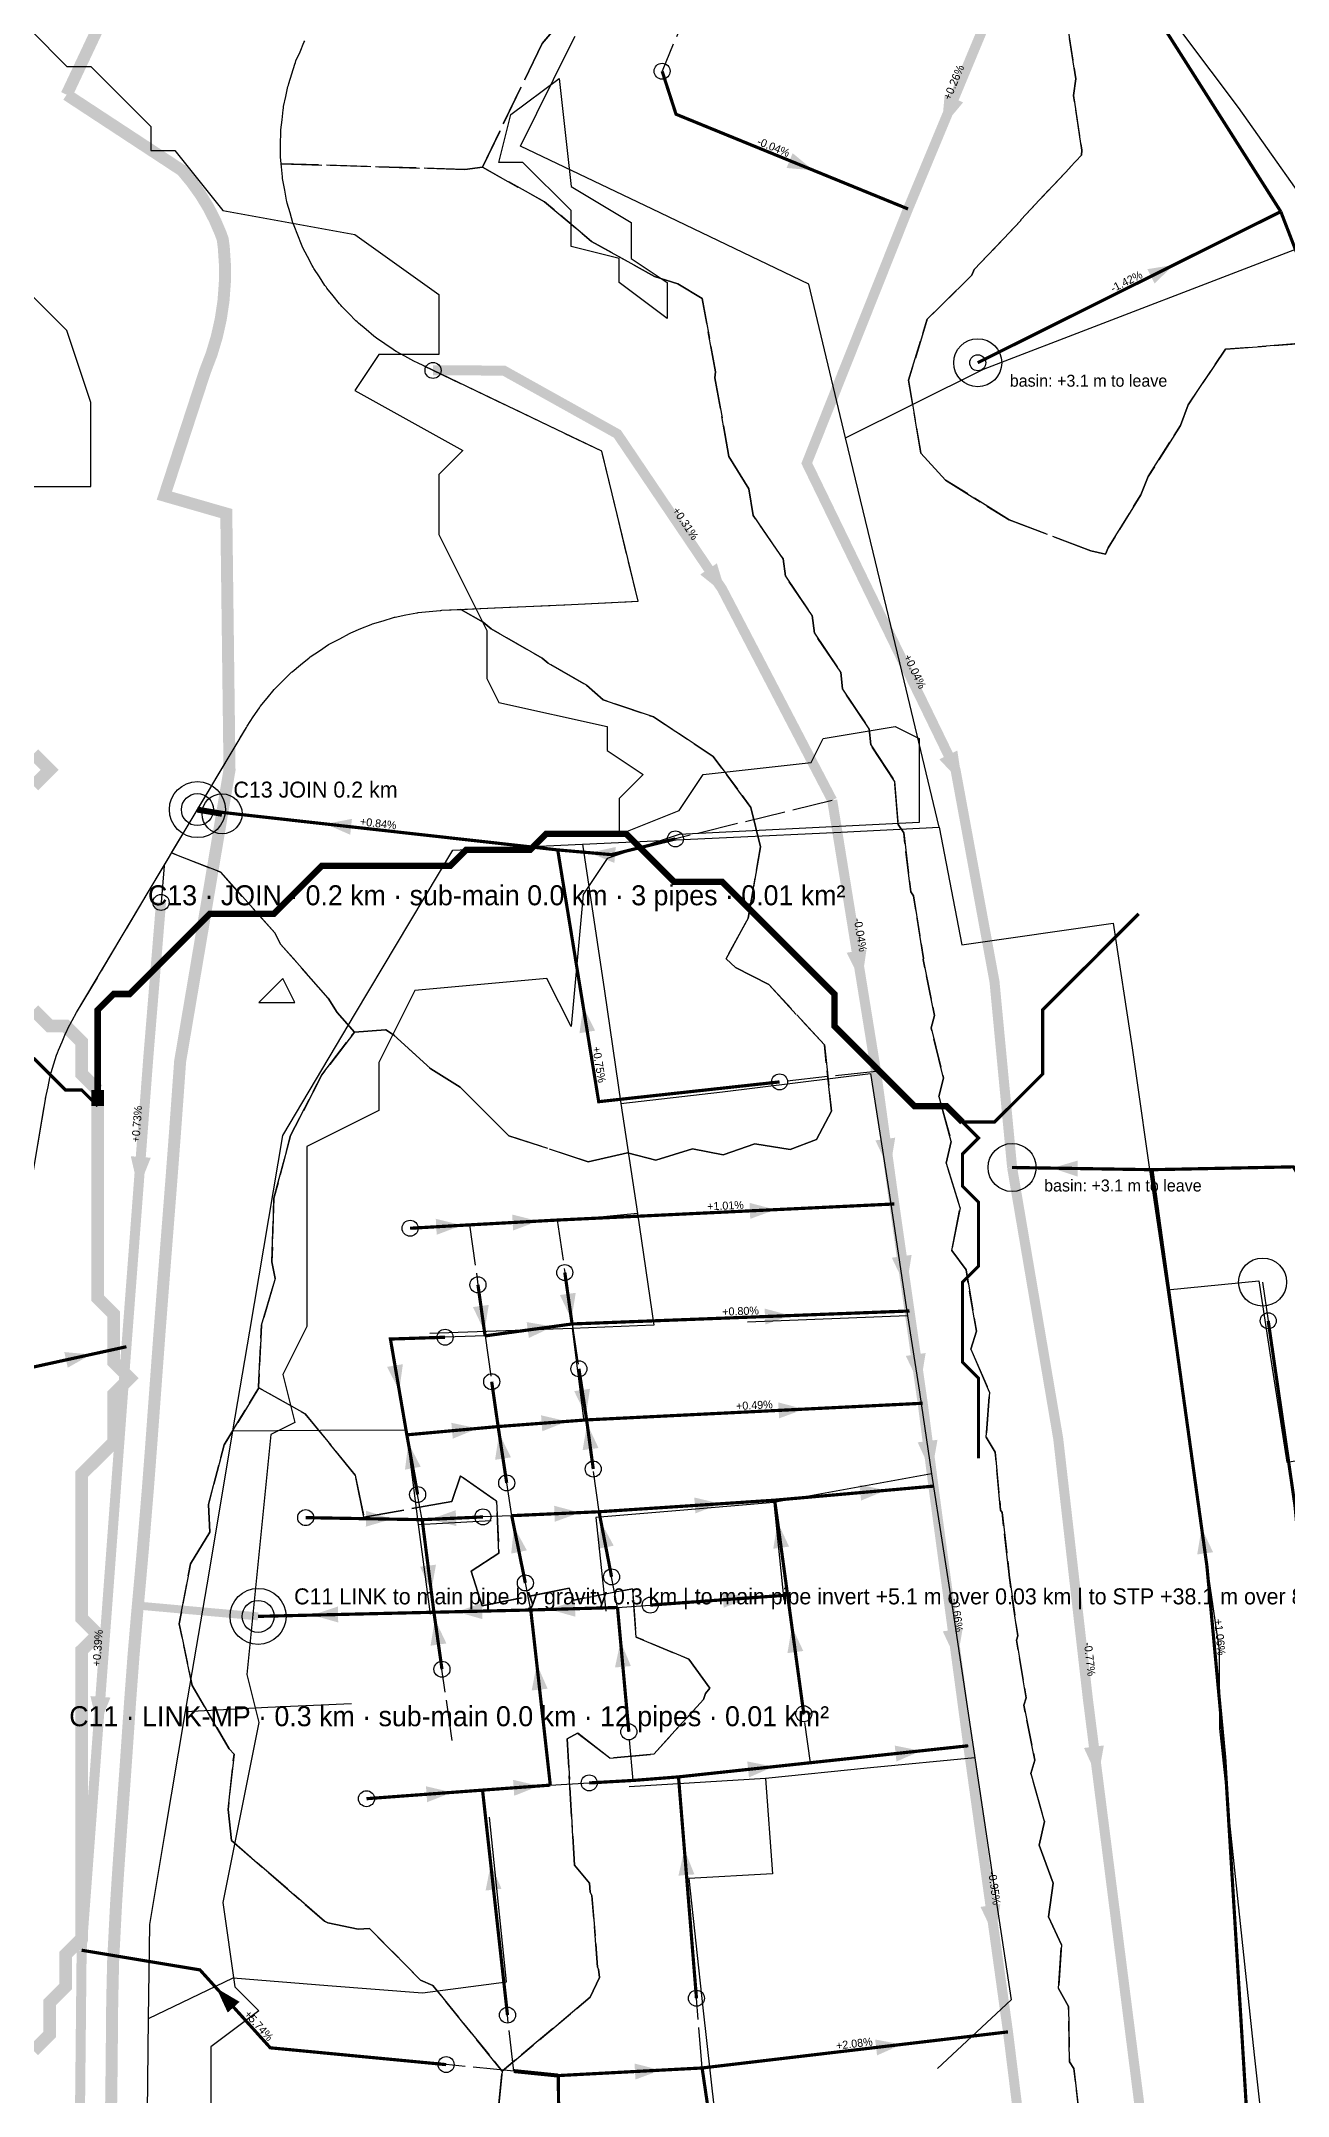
# Model space of a CAD drawing. Header units: metres. Extents: x 441395 to 476894, y 2561381 to 2578972.
# Drawn here: x 450062 to 450373, y 2569659 to 2570173 of the extents above; entities that cross this region are included whole.
import ezdxf
from ezdxf.enums import TextEntityAlignment as Align

# ---------------------------------------------------------------- set-up
doc = ezdxf.new("R2010")
doc.units = ezdxf.units.M
doc.header["$LTSCALE"] = 8
doc.linetypes.add('DASHDOT', pattern=[3.556, 2.54, -0.508, 0, -0.508])
doc.linetypes.add('DASHED', pattern=[1.524, 1.27, -0.254])
for name, color, linetype in [('A_ARROWS', 7, 'Continuous'), ('A_BASINS', 1, 'Continuous'), ('A_BRANCH', 7, 'Continuous'), ('A_BUILT_2006', 252, 'Continuous'), ('A_CATCH_LABEL', 7, 'Continuous'), ('A_CATCHMENTS', 7, 'Continuous'), ('A_DIRECT_LINK', 6, 'Continuous'), ('A_DROPPED', 1, 'Continuous'), ('A_ENVELOPE', 3, 'Continuous'), ('A_GRADIENT', 8, 'Continuous'), ('A_HEAD_GAP', 8, 'Continuous'), ('A_HEADS', 8, 'Continuous'), ('A_JOIN_LINK', 6, 'Continuous'), ('A_LATERAL', 7, 'Continuous'), ('A_MAIN_PIPE', 5, 'Continuous'), ('A_OUTLET_LABEL', 7, 'Continuous'), ('A_OUTLETS', 7, 'Continuous'), ('A_STREAMS', 5, 'Continuous'), ('A_SUBMAIN', 7, 'Continuous'), ('A_WADI', 4, 'Continuous')]:
    doc.layers.add(name, color=color, linetype=linetype)

msp = doc.modelspace()

# ---------------------------------------------------------------- linework, layer by layer
at = {"layer": 'A_ARROWS', "color": 1}
for points in [[(450286.92, 2570150.81), (450287.68, 2570159.16), (450292.3, 2570157.24)], [(450254.85, 2570140.26), (450248.17, 2570140.83), (450249.69, 2570144.53)], [(450292.09, 2569986.92), (450286.35, 2569993.03), (450290.84, 2569995.21)], [(450086.2, 2569885.65), (450084.31, 2569893.81), (450089.3, 2569893.44)], [(450314.51, 2569890.84), (450320.94, 2569892.74), (450320.88, 2569888.74)], [(450074.38, 2569844.27), (450068.56, 2569840.95), (450067.7, 2569844.86)], [(450351.88, 2569800.89), (450354.74, 2569794.83), (450350.78, 2569794.28)], [(450076.13, 2569750.71), (450074.23, 2569758.87), (450079.22, 2569758.5)], [(450325.98, 2569738.29), (450322.49, 2569745.91), (450327.45, 2569746.54)], [(450105.73, 2569685.86), (450111.5, 2569682.45), (450108.53, 2569679.77)]]:
    msp.add_solid(points, dxfattribs=at)
at = {"layer": 'A_ARROWS', "color": 3}
for points in [[(450344.95, 2570116.61), (450340.11, 2570111.96), (450338.33, 2570115.54)], [(450133, 2569976.87), (450139.58, 2569978.14), (450139.14, 2569974.17)], [(450198.94, 2569969.68), (450205.49, 2569971.11), (450205.14, 2569967.13)], [(450197.36, 2569931.2), (450200.36, 2569925.21), (450196.42, 2569924.57)], [(450149.48, 2569803.1), (450143.04, 2569801.22), (450143.11, 2569805.21)], [(450159.2, 2569803.06), (450165.5, 2569805.34), (450165.68, 2569801.35)], [(450159.39, 2569785.12), (450156.6, 2569791.21), (450160.57, 2569791.72)], [(450188.93, 2569780.53), (450195.27, 2569782.72), (450195.39, 2569778.72)], [(450129.69, 2569779.12), (450136.05, 2569781.27), (450136.14, 2569777.27)], [(450160.3, 2569778.09), (450163.18, 2569772.03), (450159.22, 2569771.47)], [(450165.74, 2569779.96), (450172.09, 2569782.11), (450172.19, 2569778.11)], [(450206.7, 2569772.57), (450209.27, 2569766.38), (450205.29, 2569766.02)], [(450185.77, 2569766.86), (450188.47, 2569760.72), (450184.49, 2569760.28)], [(450164.6, 2569734.81), (450158.36, 2569732.35), (450158.07, 2569736.33)], [(450186.36, 2569736.42), (450180.12, 2569733.95), (450179.83, 2569737.94)], [(450174.26, 2569716.85), (450176.95, 2569710.71), (450172.97, 2569710.27)]]:
    msp.add_solid(points, dxfattribs=at)
at = {"layer": 'A_ARROWS', "color": 2}
for points in [[(450233.16, 2570033.98), (450226.61, 2570039.21), (450230.76, 2570042.01)], [(450266.94, 2569937.19), (450263.2, 2569944.69), (450268.14, 2569945.49)], [(450273.94, 2569890.19), (450270.37, 2569897.77), (450275.32, 2569898.45)], [(450245.4, 2569880.46), (450239.1, 2569878.16), (450238.91, 2569882.16)], [(450167.02, 2569876.55), (450160.75, 2569874.18), (450160.52, 2569878.18)], [(450186.11, 2569877.6), (450179.83, 2569875.25), (450179.61, 2569879.25)], [(450278.07, 2569860.88), (450274.47, 2569868.45), (450279.42, 2569869.15)], [(450194.42, 2569853.06), (450191.54, 2569859.12), (450195.5, 2569859.68)], [(450172.68, 2569850.05), (450169.81, 2569856.11), (450173.77, 2569856.66)], [(450249.17, 2569853.99), (450242.85, 2569851.74), (450242.7, 2569855.74)], [(450189.85, 2569851.24), (450183.78, 2569848.39), (450183.24, 2569852.35)], [(450281.58, 2569836.35), (450277.97, 2569843.91), (450282.92, 2569844.62)], [(450151.4, 2569835.19), (450148.35, 2569841.16), (450152.3, 2569841.84)], [(450198.04, 2569829.06), (450195.11, 2569835.09), (450199.06, 2569835.69)], [(450193.36, 2569827.54), (450187.13, 2569825.07), (450186.83, 2569829.06)], [(450252.59, 2569830.6), (450246.3, 2569828.29), (450246.1, 2569832.28)], [(450170.96, 2569825.78), (450164.77, 2569823.21), (450164.41, 2569827.19)], [(450176.36, 2569824.57), (450179.3, 2569818.54), (450175.34, 2569817.94)], [(450198.34, 2569826.96), (450201.18, 2569820.88), (450197.21, 2569820.35)], [(450153.66, 2569822.14), (450156.76, 2569816.19), (450152.83, 2569815.48)], [(450284.43, 2569814.68), (450280.93, 2569822.3), (450285.89, 2569822.93)], [(450231.64, 2569806.95), (450225.38, 2569804.53), (450225.12, 2569808.52)], [(450272.98, 2569810.3), (450266.78, 2569807.74), (450266.43, 2569811.73)], [(450196.57, 2569804.74), (450190.27, 2569802.45), (450190.09, 2569806.45)], [(450180.05, 2569801.16), (450183.29, 2569795.29), (450179.37, 2569794.49)], [(450201.8, 2569802.37), (450204.98, 2569796.46), (450201.06, 2569795.7)], [(450245.96, 2569802.32), (450248.8, 2569796.24), (450244.84, 2569795.7)], [(450238.69, 2569783.41), (450232.45, 2569780.95), (450232.16, 2569784.94)], [(450249.51, 2569776.22), (450252.35, 2569770.15), (450248.39, 2569769.61)], [(450290.75, 2569767.46), (450287.21, 2569775.06), (450292.17, 2569775.73)], [(450281.78, 2569745.2), (450275.63, 2569742.52), (450275.2, 2569746.5)], [(450244.93, 2569741.23), (450238.78, 2569738.56), (450238.35, 2569742.54)], [(450222.64, 2569720.53), (450225.15, 2569714.31), (450221.16, 2569713.99)], [(450300.22, 2569698.6), (450296.64, 2569706.18), (450301.59, 2569706.87)], [(450276.9, 2569671.8), (450270.78, 2569669.06), (450270.31, 2569673.04)], [(450216.69, 2569665.37), (450210.4, 2569663.03), (450210.19, 2569667.03)]]:
    msp.add_solid(points, dxfattribs=at)
at = {"layer": 'A_BASINS', "color": 1}
for centre in [(450295.94, 2570092.16), (450304.53, 2569891), (450367.12, 2569862.35)]:
    msp.add_circle(centre, 6, dxfattribs=at)
at = {"layer": 'A_BRANCH', "color": 1, "linetype": 'DASHED', "const_width": 0.8}
msp.add_lwpolyline([(450217.08, 2570165.03), (450220.55, 2570154.27), (450278.52, 2570130.59)], dxfattribs=at)
at = {"layer": 'A_BRANCH', "color": 3, "const_width": 0.8}
for points in [[(450220.4, 2569973.13), (450204.43, 2569969.2), (450190.99, 2569970.38)], [(450246.42, 2569912.39), (450201.23, 2569907.45), (450190.99, 2569970.38)], [(450172.3, 2569803.65), (450157.12, 2569802.97)], [(450208.76, 2569749.94), (450205.93, 2569781.02)]]:
    msp.add_lwpolyline(points, dxfattribs=at)
at = {"layer": 'A_BRANCH', "color": 1, "const_width": 0.8}
msp.add_lwpolyline([(450363.08, 2569655.74), (450357.68, 2569743.34), (450353.2, 2569791.4), (450339.48, 2569890.45)], dxfattribs=at)
at = {"layer": 'A_BRANCH', "color": 2, "linetype": 'DASHED', "const_width": 0.8}
for points in [[(450192.76, 2569864.73), (450194.59, 2569851.89)], [(450198.86, 2569737.17), (450209.86, 2569737.79)], [(450225.66, 2569683.34), (450221.17, 2569738.68)], [(450191.59, 2569626.08), (450191.12, 2569664.02)], [(450232.39, 2569629.75), (450227.07, 2569665.92)]]:
    msp.add_lwpolyline(points, dxfattribs=at)
at = {"layer": 'A_BRANCH', "color": 2, "const_width": 0.8}
for points in [[(450171.06, 2569861.67), (450172.84, 2569848.91)], [(450162.84, 2569848.57), (450149.19, 2569848.12), (450153.29, 2569824.17)], [(450196.29, 2569840.68), (450198.21, 2569827.91)], [(450174.49, 2569837.46), (450176.1, 2569826.25)], [(450155.99, 2569809.25), (450153.29, 2569824.17)], [(450178.24, 2569812.15), (450176.1, 2569826.25)], [(450199.87, 2569815.63), (450198.21, 2569827.91)], [(450182.9, 2569787.15), (450179.49, 2569803.97)], [(450204.45, 2569788.67), (450201.31, 2569804.95)], [(450214.11, 2569781.62), (450248.43, 2569784.12)], [(450252.47, 2569754.46), (450248.43, 2569784.12)]]:
    msp.add_lwpolyline(points, dxfattribs=at)
at = {"layer": 'A_BRANCH', "color": 3, "linetype": 'DASHED', "const_width": 0.8}
msp.add_lwpolyline([(450178.44, 2569679.14), (450172.2, 2569735.37)], dxfattribs=at)
at = {"layer": 'A_BUILT_2006', "color": 252}
for points in [[(450361.12, 2570155.94), (450333.54, 2570192.73)], [(450181.69, 2570146.3), (450194.04, 2570171.18), (450195.34, 2570173.8)], [(450383.83, 2570123.75), (450361.12, 2570155.94)], [(450214.7, 2570130.5), (450181.69, 2570146.3)], [(450253.71, 2570111.82), (450214.7, 2570130.5)], [(450357.15, 2570113.51), (450383.83, 2570123.75)], [(450262.93, 2570073.42), (450253.71, 2570111.82)], [(450327.27, 2570102.04), (450357.15, 2570113.51)], [(450297.36, 2570090.55), (450327.27, 2570102.04)], [(450262.93, 2570073.42), (450297.36, 2570090.55)], [(450269.79, 2570044.83), (450262.93, 2570073.42)], [(450277.53, 2570012.61), (450269.79, 2570044.83)], [(450286.32, 2569976.06), (450277.53, 2570012.61)], [(450197.2, 2569971.82), (450233.16, 2569973.47)], [(450233.16, 2569973.47), (450261.77, 2569974.78)], [(450261.77, 2569974.78), (450286.32, 2569976.06)], [(450286.32, 2569976.06), (450291.94, 2569946.64)], [(450150.73, 2569946.76), (450164.76, 2569970.33)], [(450164.76, 2569970.33), (450197.2, 2569971.82)], [(450197.2, 2569971.82), (450202.71, 2569935.09)], [(450291.94, 2569946.64), (450329.8, 2569952.07)], [(450329.8, 2569952.07), (450334.53, 2569920.94)], [(450140.5, 2569929.57), (450150.73, 2569946.76)], [(450202.71, 2569935.09), (450206.8, 2569906.96)], [(450122.32, 2569899.02), (450140.5, 2569929.57)], [(450334.53, 2569920.94), (450339.94, 2569882.91)], [(450232.14, 2569909.93), (450269.16, 2569914.53)], [(450269.16, 2569914.53), (450273.8, 2569884.64)], [(450206.8, 2569906.96), (450232.14, 2569909.93)], [(450206.8, 2569906.96), (450210.91, 2569879.46)], [(450114.07, 2569850.11), (450122.32, 2569899.02)], [(450273.8, 2569884.64), (450278.36, 2569853.93)], [(450339.94, 2569882.91), (450343.28, 2569860.39)], [(450210.91, 2569879.46), (450191.32, 2569877.55)], [(450210.91, 2569879.46), (450215.03, 2569851.59)], [(450343.28, 2569860.39), (450366.21, 2569862.63)], [(450343.28, 2569860.39), (450347.79, 2569829.25)], [(450366.21, 2569862.63), (450369.38, 2569841.91)], [(450109.83, 2569825.17), (450114.07, 2569850.11)], [(450194.64, 2569850.75), (450159, 2569849.52)], [(450215.03, 2569851.59), (450194.64, 2569850.75)], [(450194.64, 2569850.75), (450197.47, 2569828.28)], [(450278.36, 2569853.93), (450238.4, 2569852.33)], [(450278.36, 2569853.93), (450281.36, 2569834.85)], [(450369.38, 2569841.91), (450373.15, 2569817.34)], [(450281.36, 2569834.85), (450284.35, 2569814.47)], [(450347.79, 2569829.25), (450352.94, 2569793.33)], [(450103.94, 2569790.13), (450109.83, 2569825.17)], [(450109.83, 2569825.17), (450131.71, 2569825.33)], [(450131.71, 2569825.33), (450153.11, 2569825.41)], [(450153.11, 2569825.41), (450153.11, 2569825.4), (450156.13, 2569801.77)], [(450373.15, 2569817.34), (450395.85, 2569820.87)], [(450284.35, 2569814.47), (450245.01, 2569807.25)], [(450284.35, 2569814.47), (450289.86, 2569779.08)], [(450156.13, 2569801.77), (450174.32, 2569802.8)], [(450222.52, 2569805.32), (450200.5, 2569803.49)], [(450200.5, 2569803.49), (450203.02, 2569780.08)], [(450245.01, 2569807.25), (450222.52, 2569805.32)], [(450245.01, 2569807.25), (450247.52, 2569782.87)], [(450156.13, 2569801.77), (450159.09, 2569779.39)], [(450352.94, 2569793.33), (450356.26, 2569770.33)], [(450097.95, 2569755.03), (450103.94, 2569790.13)], [(450289.86, 2569779.08), (450295.25, 2569743.4)], [(450356.26, 2569770.33), (450356.36, 2569750.77)], [(450118.54, 2569756.1), (450139.5, 2569756.99)], [(450092.74, 2569723.77), (450097.95, 2569755.03)], [(450097.95, 2569755.03), (450118.54, 2569756.1)], [(450356.36, 2569750.77), (450360.86, 2569708.32)], [(450295.25, 2569743.4), (450269.14, 2569740.94)], [(450295.25, 2569743.4), (450299.76, 2569712.67)], [(450242.93, 2569738.26), (450208.82, 2569736.21)], [(450269.14, 2569740.94), (450242.93, 2569738.26)], [(450242.93, 2569738.26), (450244.62, 2569714.45)], [(450175.97, 2569709.17), (450173.93, 2569728.57)], [(450089.03, 2569701.78), (450092.74, 2569723.77)], [(450244.62, 2569714.45), (450223.71, 2569713.27)], [(450223.71, 2569713.27), (450227.28, 2569680.95)], [(450299.76, 2569712.67), (450304.27, 2569682.94)], [(450178.19, 2569687.46), (450175.97, 2569709.17)], [(450360.86, 2569708.32), (450365.02, 2569669.22)], [(450088.76, 2569678.25), (450089.03, 2569701.78)], [(450088.76, 2569678.25), (450109.91, 2569688.44)], [(450109.91, 2569688.44), (450133.56, 2569686.56)], [(450133.56, 2569686.56), (450157.21, 2569684.68)], [(450157.21, 2569684.68), (450178.19, 2569687.46)], [(450227.28, 2569680.95), (450231.11, 2569646.8)], [(450304.27, 2569682.94), (450285.91, 2569665.78)], [(450088.41, 2569647.07), (450088.76, 2569678.25)], [(450365.02, 2569669.22), (450367.91, 2569643.02)]]:
    msp.add_lwpolyline(points, dxfattribs=at)
at = {"layer": 'A_CATCHMENTS', "color": 3, "linetype": 'DASHED'}
for points in [[(450201.43, 2570188.7), (450187.07, 2570171.96), (450172.18, 2570141.01), (450167.78, 2570140.47), (450121.91, 2570141.87), (450121.75, 2570143.65), (450121.75, 2570144.07), (450121.71, 2570144.5), (450121.76, 2570147.02), (450121.77, 2570149.53), (450121.82, 2570149.96), (450121.83, 2570150.38), (450122.12, 2570152.89), (450122.38, 2570155.39), (450122.46, 2570155.81), (450122.51, 2570156.23), (450123.05, 2570158.69), (450123.56, 2570161.16), (450123.68, 2570161.57), (450123.77, 2570161.98), (450124.55, 2570164.38), (450125.29, 2570166.79), (450125.46, 2570167.18), (450125.59, 2570167.58), (450126.6, 2570169.89), (450127.57, 2570172.22), (450127.77, 2570172.59)], [(450388.26, 2570097.85), (450357.87, 2570095.53), (450348.48, 2570081.62), (450346.64, 2570076.45), (450338.5, 2570063.7), (450336.68, 2570059.13), (450328.49, 2570045.85), (450327.84, 2570044.32), (450324.21, 2570045.12), (450303.76, 2570052.86), (450287.91, 2570062.82), (450281.7, 2570069.55), (450278.66, 2570087.8), (450283.32, 2570103.04), (450294.49, 2570114.03), (450295.08, 2570115.44), (450306.62, 2570127.62), (450306.78, 2570127.95), (450318.93, 2570140.85), (450319.05, 2570141.06), (450321.86, 2570144.06), (450321.96, 2570145.3), (450319.86, 2570158.93), (450320.48, 2570163.13), (450318.16, 2570177.84)]]:
    msp.add_lwpolyline(points, dxfattribs=at)
at = {"layer": 'A_CATCHMENTS', "color": 1, "linetype": 'DASHED'}
for points in [[(450321.77, 2569650.32), (450319.97, 2569665.77), (450318.84, 2569667.44), (450318.64, 2569681.27), (450316.12, 2569685.81), (450316.83, 2569696.72), (450313.61, 2569703.68), (450314.81, 2569712.13), (450311.31, 2569721.59), (450312.59, 2569727.52), (450309.21, 2569739.52), (450310.18, 2569742.89), (450307.47, 2569756.59), (450308.04, 2569758.41), (450305.59, 2569772.85), (450305.94, 2569773.9), (450303.76, 2569789.12), (450303.83, 2569789.3), (450302.02, 2569804.75), (450301.64, 2569805.35), (450300.32, 2569819.83), (450298.04, 2569823.58), (450298.86, 2569834.84), (450294.25, 2569845.56), (450295.61, 2569850.06), (450293.02, 2569865.39), (450289.46, 2569870.29), (450291.52, 2569880.9), (450288.05, 2569892.11), (450289.33, 2569897.53), (450286.23, 2569908.74), (450287.38, 2569913.3), (450284.29, 2569925.94), (450285.12, 2569928.95), (450282.3, 2569943), (450282.38, 2569943.25), (450279.87, 2569958.94), (450279.2, 2569959.87), (450277.44, 2569974.64), (450276.03, 2569976.74), (450275.18, 2569987.56), (450269.22, 2569996.61), (450268.82, 2570000.61), (450262.17, 2570010.59), (450261.7, 2570014.8), (450255.12, 2570024.57), (450254.58, 2570029), (450247.89, 2570038.82), (450247.3, 2570043.12), (450239.84, 2570053.96), (450238.73, 2570060.66), (450233.77, 2570068.75), (450230.27, 2570088.37), (450230.41, 2570089.92), (450227.12, 2570108.19), (450220.97, 2570111.88), (450215.21, 2570113.72), (450199.44, 2570122.49), (450187.68, 2570132.4), (450172.18, 2570141.01), (450187.07, 2570171.96), (450201.43, 2570188.7)], [(450318.16, 2570177.84), (450320.48, 2570163.13), (450319.86, 2570158.93), (450321.96, 2570145.3), (450321.86, 2570144.06), (450319.05, 2570141.06), (450318.93, 2570140.85), (450306.78, 2570127.95), (450306.62, 2570127.62), (450295.08, 2570115.44), (450294.49, 2570114.03), (450283.32, 2570103.04), (450278.66, 2570087.8), (450281.7, 2570069.55), (450287.91, 2570062.82), (450303.76, 2570052.86), (450324.21, 2570045.12), (450327.84, 2570044.32), (450328.49, 2570045.85), (450336.68, 2570059.13), (450338.5, 2570063.7), (450346.64, 2570076.45), (450348.48, 2570081.62), (450357.87, 2570095.53), (450388.26, 2570097.85)], [(450054.91, 2569860.13), (450063.16, 2569909.01), (450063.64, 2569911.2), (450064.07, 2569913.41), (450064.27, 2569914.08), (450064.42, 2569914.76), (450065.12, 2569916.9), (450065.76, 2569919.05), (450066.03, 2569919.7), (450066.24, 2569920.36), (450067.15, 2569922.42), (450068, 2569924.5), (450068.33, 2569925.11), (450068.6, 2569925.75), (450069.7, 2569927.71), (450070.76, 2569929.7), (450088.94, 2569960.25), (450094.51, 2569969.61), (450106.8, 2569964.78), (450120.3, 2569949.66), (450121.74, 2569946.83), (450133.67, 2569933.32), (450135.9, 2569929.7), (450140.2, 2569924.81), (450132.06, 2569914.2), (450124.25, 2569898.96), (450120.07, 2569883.31), (450119.57, 2569867.39), (450120.39, 2569863.22), (450117, 2569851.63), (450116.24, 2569836.17), (450116.27, 2569835.94), (450107.66, 2569821.64), (450103.69, 2569806.76), (450104.06, 2569799.82), (450099.24, 2569791.93), (450096.42, 2569776.97), (450099.63, 2569761.56), (450108.88, 2569745.71), (450110.11, 2569744.39), (450108.61, 2569730.56), (450109.48, 2569722.74), (450132.75, 2569702.6), (450133.52, 2569702.22), (450141.15, 2569700.61), (450143.99, 2569700.75), (450156.73, 2569687.86), (450159.78, 2569686.56), (450177.09, 2569665.13), (450176.04, 2569654.35)]]:
    msp.add_lwpolyline(points, dxfattribs=at)
at = {"layer": 'A_CATCHMENTS', "color": 2, "linetype": 'DASHED'}
msp.add_lwpolyline([(450176.04, 2569654.35), (450177.09, 2569665.13), (450199.1, 2569683.59), (450201.4, 2569688.56), (450201.21, 2569690.64), (450200.97, 2569691.13), (450199.51, 2569709.07), (450199.11, 2569709.89), (450198.94, 2569712.09), (450195.15, 2569716.64), (450193.37, 2569748.17), (450195.95, 2569749.64), (450204.03, 2569743.38), (450215.03, 2569744.38), (450227.42, 2569758.04), (450227.9, 2569759.51), (450229, 2569760.84), (450223.72, 2569768.1), (450210.58, 2569773.61), (450209.7, 2569785.72), (450195.03, 2569782.89), (450193.82, 2569785.85), (450172.13, 2569781.45), (450169.36, 2569790.11), (450176.31, 2569794.57), (450175.72, 2569807.58), (450166.7, 2569813.9), (450164.52, 2569807.55), (450142.57, 2569803.58), (450140.4, 2569814.13), (450127.86, 2569829.45), (450116.27, 2569835.94), (450116.24, 2569836.17), (450117, 2569851.63), (450120.39, 2569863.22), (450119.57, 2569867.39), (450120.07, 2569883.31), (450124.25, 2569898.96), (450132.06, 2569914.2), (450140.2, 2569924.81), (450147.98, 2569925.44), (450148.04, 2569925.44), (450149.95, 2569924.18), (450159.27, 2569915.63), (450166.59, 2569911.08), (450178.74, 2569898.95), (450198.63, 2569892.44), (450208.43, 2569894.63), (450215.49, 2569892.84), (450224.7, 2569895.7), (450232.3, 2569894.15), (450240.27, 2569896.9), (450249.11, 2569895.52), (450255.69, 2569898), (450259.42, 2569905.06), (450257.61, 2569921.63), (450243.74, 2569936.77), (450235.44, 2569941), (450233.04, 2569943.15), (450238.54, 2569953.3), (450241.66, 2569971.19), (450239.24, 2569981), (450229.85, 2569993.76), (450214.91, 2570003.63), (450202.32, 2570007.92), (450198.17, 2570011.52), (450188.62, 2570017.07), (450187.08, 2570018.34), (450174.39, 2570025.66), (450172.34, 2570027.27), (450166.74, 2570030.48), (450194.44, 2570031.75), (450194.44, 2570031.75), (450211.05, 2570032.52), (450204.59, 2570059.41), (450204.59, 2570059.41), (450204.59, 2570059.41), (450202.03, 2570070.03), (450188.78, 2570076.38), (450188.78, 2570076.38), (450188.78, 2570076.38), (450155.77, 2570092.19), (450155.4, 2570092.39), (450155.01, 2570092.56), (450152.81, 2570093.79), (450150.59, 2570094.99), (450150.24, 2570095.23), (450149.87, 2570095.43), (450147.8, 2570096.87), (450145.71, 2570098.28), (450145.39, 2570098.55), (450145.04, 2570098.8), (450143.12, 2570100.43), (450141.18, 2570102.04), (450140.88, 2570102.34), (450140.56, 2570102.62), (450138.81, 2570104.43), (450137.04, 2570106.22), (450136.77, 2570106.55), (450136.47, 2570106.86), (450134.91, 2570108.84), (450133.32, 2570110.79), (450133.09, 2570111.15), (450132.83, 2570111.48), (450131.47, 2570113.6), (450130.08, 2570115.7), (450129.88, 2570116.08), (450129.65, 2570116.44), (450128.5, 2570118.68), (450127.32, 2570120.91), (450127.16, 2570121.3), (450126.97, 2570121.68), (450126.05, 2570124.03), (450125.1, 2570126.36), (450124.98, 2570126.77), (450124.82, 2570127.16), (450124.14, 2570129.59), (450123.42, 2570132), (450123.33, 2570132.42), (450123.22, 2570132.83), (450122.77, 2570135.31), (450122.29, 2570137.78), (450122.26, 2570138.21), (450122.18, 2570138.63), (450121.98, 2570141.14), (450121.91, 2570141.87), (450167.78, 2570140.47), (450172.18, 2570141.01), (450187.68, 2570132.4), (450199.44, 2570122.49), (450215.21, 2570113.72), (450220.97, 2570111.88), (450227.12, 2570108.19), (450230.41, 2570089.92), (450230.27, 2570088.37), (450233.77, 2570068.75), (450238.73, 2570060.66), (450239.84, 2570053.96), (450247.3, 2570043.12), (450247.89, 2570038.82), (450254.58, 2570029), (450255.12, 2570024.57), (450261.7, 2570014.8), (450262.17, 2570010.59), (450268.82, 2570000.61), (450269.22, 2569996.61), (450275.18, 2569987.56), (450276.03, 2569976.74), (450277.44, 2569974.64), (450279.2, 2569959.87), (450279.87, 2569958.94), (450282.38, 2569943.25), (450282.3, 2569943), (450285.12, 2569928.95), (450284.29, 2569925.94), (450287.38, 2569913.3), (450286.23, 2569908.74), (450289.33, 2569897.53), (450288.05, 2569892.11), (450291.52, 2569880.9), (450289.46, 2569870.29), (450293.02, 2569865.39), (450295.61, 2569850.06), (450294.25, 2569845.56), (450298.86, 2569834.84), (450298.04, 2569823.58), (450300.32, 2569819.83), (450301.64, 2569805.35), (450302.02, 2569804.75), (450303.83, 2569789.3), (450303.76, 2569789.12), (450305.94, 2569773.9), (450305.59, 2569772.85), (450308.04, 2569758.41), (450307.47, 2569756.59), (450310.18, 2569742.89), (450309.21, 2569739.52), (450312.59, 2569727.52), (450311.31, 2569721.59), (450314.81, 2569712.13), (450313.61, 2569703.68), (450316.83, 2569696.72), (450316.12, 2569685.81), (450318.64, 2569681.27), (450318.84, 2569667.44), (450319.97, 2569665.77), (450321.77, 2569650.32)], dxfattribs=at)
at = {"layer": 'A_CATCHMENTS', "color": 3, "linetype": 'DASHED'}
for points in [[(450148.04, 2569925.44), (450147.98, 2569925.44), (450140.2, 2569924.81), (450135.9, 2569929.7), (450133.67, 2569933.32), (450121.74, 2569946.83), (450120.3, 2569949.66), (450106.8, 2569964.78), (450094.51, 2569969.61), (450099.17, 2569977.44), (450099.17, 2569977.44), (450099.17, 2569977.44), (450113.2, 2570001.01), (450113.3, 2570001.17), (450113.39, 2570001.34), (450114.93, 2570003.62), (450116.45, 2570005.92), (450116.57, 2570006.07), (450116.68, 2570006.23), (450118.43, 2570008.35), (450120.17, 2570010.48), (450120.31, 2570010.62), (450120.43, 2570010.77), (450122.38, 2570012.71), (450124.32, 2570014.66), (450124.47, 2570014.78), (450124.61, 2570014.92), (450126.74, 2570016.66), (450128.86, 2570018.41), (450129.02, 2570018.52), (450129.17, 2570018.64), (450131.46, 2570020.16), (450133.75, 2570021.69), (450133.92, 2570021.79), (450134.08, 2570021.89), (450136.51, 2570023.18), (450138.93, 2570024.49), (450139.11, 2570024.56), (450139.28, 2570024.65), (450141.82, 2570025.7), (450144.36, 2570026.76), (450144.55, 2570026.81), (450144.72, 2570026.89), (450147.36, 2570027.68), (450149.99, 2570028.48), (450150.18, 2570028.52), (450150.36, 2570028.58), (450153.07, 2570029.11), (450155.76, 2570029.65), (450155.96, 2570029.67), (450156.14, 2570029.71), (450158.88, 2570029.97), (450161.62, 2570030.25), (450161.81, 2570030.25), (450162.01, 2570030.27), (450166.74, 2570030.48), (450172.34, 2570027.27), (450174.39, 2570025.66), (450187.08, 2570018.34), (450188.62, 2570017.07), (450198.17, 2570011.52), (450202.32, 2570007.92), (450214.91, 2570003.63), (450229.85, 2569993.76), (450239.24, 2569981), (450241.66, 2569971.19), (450238.54, 2569953.3), (450233.04, 2569943.15), (450235.44, 2569941), (450243.74, 2569936.77), (450257.61, 2569921.63), (450259.42, 2569905.06), (450255.69, 2569898), (450249.11, 2569895.52), (450240.27, 2569896.9), (450232.3, 2569894.15), (450224.7, 2569895.7), (450215.49, 2569892.84), (450208.43, 2569894.63), (450198.63, 2569892.44), (450178.74, 2569898.95), (450166.59, 2569911.08), (450159.27, 2569915.63), (450149.95, 2569924.18), (450148.04, 2569925.44)], [(450096.42, 2569776.97), (450099.24, 2569791.93), (450104.06, 2569799.82), (450103.69, 2569806.76), (450107.66, 2569821.64), (450116.27, 2569835.94), (450127.86, 2569829.45), (450140.4, 2569814.13), (450142.57, 2569803.58), (450164.52, 2569807.55), (450166.7, 2569813.9), (450175.72, 2569807.58), (450176.31, 2569794.57), (450169.36, 2569790.11), (450172.13, 2569781.45), (450193.82, 2569785.85), (450195.03, 2569782.89), (450209.7, 2569785.72), (450210.58, 2569773.61), (450223.72, 2569768.1), (450229, 2569760.84), (450227.9, 2569759.51), (450227.42, 2569758.04), (450215.03, 2569744.38), (450204.03, 2569743.38), (450195.95, 2569749.64), (450193.37, 2569748.17), (450195.15, 2569716.64), (450198.94, 2569712.09), (450199.11, 2569709.89), (450199.51, 2569709.07), (450200.97, 2569691.13), (450201.21, 2569690.64), (450201.4, 2569688.56), (450199.1, 2569683.59), (450177.09, 2569665.13), (450159.78, 2569686.56), (450156.73, 2569687.86), (450143.99, 2569700.75), (450141.15, 2569700.61), (450133.52, 2569702.22), (450132.75, 2569702.6), (450109.48, 2569722.74), (450108.61, 2569730.56), (450110.11, 2569744.39), (450108.88, 2569745.71), (450099.63, 2569761.56), (450096.42, 2569776.97)]]:
    msp.add_lwpolyline(points, close=True, dxfattribs=at)
at = {"layer": 'A_DIRECT_LINK', "color": 6, "linetype": 'DASHED', "const_width": 2}
msp.add_lwpolyline([(450116.12, 2569778.8), (450086.08, 2569781.5)], dxfattribs=at)
at = {"layer": 'A_DROPPED', "color": 1, "const_width": 1}
msp.add_lwpolyline([(450191.12, 2569664.02), (450179.99, 2569665.15)], dxfattribs=at)
at = {"layer": 'A_ENVELOPE', "color": 3}
msp.add_lwpolyline([(450054.91, 2569860.13), (450063.16, 2569909.01), (450063.64, 2569911.2), (450064.07, 2569913.41), (450064.27, 2569914.08), (450064.42, 2569914.76), (450065.12, 2569916.9), (450065.76, 2569919.05), (450066.03, 2569919.7), (450066.24, 2569920.36), (450067.15, 2569922.42), (450068, 2569924.5), (450068.33, 2569925.11), (450068.6, 2569925.75), (450069.7, 2569927.71), (450070.76, 2569929.7), (450088.94, 2569960.25), (450099.17, 2569977.44), (450099.17, 2569977.44), (450099.17, 2569977.44), (450113.2, 2570001.01), (450113.3, 2570001.17), (450113.39, 2570001.34), (450114.93, 2570003.62), (450116.45, 2570005.92), (450116.57, 2570006.07), (450116.68, 2570006.23), (450118.43, 2570008.35), (450120.17, 2570010.48), (450120.31, 2570010.62), (450120.43, 2570010.77), (450122.38, 2570012.71), (450124.32, 2570014.66), (450124.47, 2570014.78), (450124.61, 2570014.92), (450126.74, 2570016.66), (450128.86, 2570018.41), (450129.02, 2570018.52), (450129.17, 2570018.64), (450131.46, 2570020.16), (450133.75, 2570021.69), (450133.92, 2570021.79), (450134.08, 2570021.89), (450136.51, 2570023.18), (450138.93, 2570024.49), (450139.11, 2570024.56), (450139.28, 2570024.65), (450141.82, 2570025.7), (450144.36, 2570026.76), (450144.55, 2570026.81), (450144.72, 2570026.89), (450147.36, 2570027.68), (450149.99, 2570028.48), (450150.18, 2570028.52), (450150.36, 2570028.58), (450153.07, 2570029.11), (450155.76, 2570029.65), (450155.96, 2570029.67), (450156.14, 2570029.71), (450158.88, 2570029.97), (450161.62, 2570030.25), (450161.81, 2570030.25), (450162.01, 2570030.27), (450194.44, 2570031.75), (450194.44, 2570031.75), (450211.05, 2570032.52), (450204.59, 2570059.41), (450204.59, 2570059.41), (450204.59, 2570059.41), (450202.03, 2570070.03), (450188.78, 2570076.38), (450188.78, 2570076.38), (450188.78, 2570076.38), (450155.77, 2570092.19), (450155.4, 2570092.39), (450155.01, 2570092.56), (450152.81, 2570093.79), (450150.59, 2570094.99), (450150.24, 2570095.23), (450149.87, 2570095.43), (450147.8, 2570096.87), (450145.71, 2570098.28), (450145.39, 2570098.55), (450145.04, 2570098.8), (450143.12, 2570100.43), (450141.18, 2570102.04), (450140.88, 2570102.34), (450140.56, 2570102.62), (450138.81, 2570104.43), (450137.04, 2570106.22), (450136.77, 2570106.55), (450136.47, 2570106.86), (450134.91, 2570108.84), (450133.32, 2570110.79), (450133.09, 2570111.15), (450132.83, 2570111.48), (450131.47, 2570113.6), (450130.08, 2570115.7), (450129.88, 2570116.08), (450129.65, 2570116.44), (450128.5, 2570118.68), (450127.32, 2570120.91), (450127.16, 2570121.3), (450126.97, 2570121.68), (450126.05, 2570124.03), (450125.1, 2570126.36), (450124.98, 2570126.77), (450124.82, 2570127.16), (450124.14, 2570129.59), (450123.42, 2570132), (450123.33, 2570132.42), (450123.22, 2570132.83), (450122.77, 2570135.31), (450122.29, 2570137.78), (450122.26, 2570138.21), (450122.18, 2570138.63), (450121.98, 2570141.14), (450121.75, 2570143.65), (450121.75, 2570144.07), (450121.71, 2570144.5), (450121.76, 2570147.02), (450121.77, 2570149.53), (450121.82, 2570149.96), (450121.83, 2570150.38), (450122.12, 2570152.89), (450122.38, 2570155.39), (450122.46, 2570155.81), (450122.51, 2570156.23), (450123.05, 2570158.69), (450123.56, 2570161.16), (450123.68, 2570161.57), (450123.77, 2570161.98), (450124.55, 2570164.38), (450125.29, 2570166.79), (450125.46, 2570167.18), (450125.59, 2570167.58), (450126.6, 2570169.89), (450127.57, 2570172.22), (450127.77, 2570172.59)], dxfattribs=at)
at = {"layer": 'A_HEAD_GAP', "color": 8, "linetype": 'DASHED'}
for points in [[(450238.6, 2570216.79), (450217.08, 2570165.03)], [(450259.58, 2569982.77), (450220.4, 2569973.13)], [(450092.62, 2569966.44), (450091.87, 2569957.26)], [(450270.53, 2569915.03), (450246.42, 2569912.39)], [(450168.97, 2569876.66), (450171.06, 2569861.67)], [(450190.89, 2569877.86), (450192.76, 2569864.73)], [(450367.12, 2569862.35), (450368.52, 2569852.68)], [(450194.59, 2569851.89), (450196.29, 2569840.68)], [(450172.84, 2569848.91), (450162.84, 2569848.57)], [(450172.84, 2569848.91), (450174.49, 2569837.46)], [(450201.31, 2569804.95), (450199.87, 2569815.63)], [(450157.12, 2569802.97), (450155.99, 2569809.25)], [(450179.49, 2569803.97), (450178.24, 2569812.15)], [(450179.49, 2569803.97), (450172.3, 2569803.65)], [(450205.93, 2569781.02), (450204.45, 2569788.67)], [(450184.26, 2569780.4), (450182.9, 2569787.15)], [(450205.93, 2569781.02), (450214.11, 2569781.62)], [(450164.58, 2569747.81), (450162.07, 2569765.58)], [(450254.14, 2569742.22), (450252.47, 2569754.46)], [(450209.86, 2569737.79), (450208.76, 2569749.94)], [(450189.14, 2569736.62), (450198.86, 2569737.17)], [(450227.07, 2569665.92), (450225.66, 2569683.34)], [(450179.99, 2569665.15), (450178.44, 2569679.14)], [(450179.99, 2569665.15), (450163.11, 2569666.76)]]:
    msp.add_lwpolyline(points, dxfattribs=at)
at = {"layer": 'A_HEADS', "color": 1}
for centre in [(450217.08, 2570165.03), (450091.87, 2569957.26), (450368.52, 2569852.68), (450163.11, 2569666.76)]:
    msp.add_circle(centre, 2, dxfattribs=at)
at = {"layer": 'A_HEADS', "color": 2}
for centre in [(450159.83, 2570090.24), (450154.11, 2569875.81), (450192.76, 2569864.73), (450171.06, 2569861.67), (450162.84, 2569848.57), (450174.49, 2569837.46), (450196.29, 2569840.68), (450178.24, 2569812.15), (450199.87, 2569815.63), (450155.99, 2569809.25), (450182.9, 2569787.15), (450204.45, 2569788.67), (450214.11, 2569781.62), (450252.47, 2569754.46), (450198.86, 2569737.17), (450225.66, 2569683.34)]:
    msp.add_circle(centre, 2, dxfattribs=at)
at = {"layer": 'A_HEADS', "color": 3}
for centre in [(450295.94, 2570092.16), (450220.4, 2569973.13), (450246.42, 2569912.39), (450128.01, 2569803.48), (450172.3, 2569803.65), (450162.07, 2569765.58), (450208.76, 2569749.94), (450143.21, 2569733.23), (450178.44, 2569679.14)]:
    msp.add_circle(centre, 2, dxfattribs=at)
at = {"layer": 'A_JOIN_LINK', "color": 6, "const_width": 1.5}
msp.add_lwpolyline([(450100.96, 2569980.45), (450107.12, 2569979.41)], dxfattribs=at)
at = {"layer": 'A_JOIN_LINK', "color": 6}
msp.add_circle((450107.12, 2569979.41), 5, dxfattribs=at)
at = {"layer": 'A_LATERAL', "color": 3, "linetype": 'DASHED', "const_width": 0.8}
for points in [[(450371.66, 2570129.93), (450332.39, 2570191.76), (450353.92, 2570306.69)], [(450172.2, 2569735.37), (450189.14, 2569736.62)]]:
    msp.add_lwpolyline(points, dxfattribs=at)
at = {"layer": 'A_LATERAL', "color": 3, "linetype": 'DASHDOT', "const_width": 0.8}
for points in [[(450295.94, 2570092.16), (450371.66, 2570129.93)], [(450380.43, 2570107.19), (450371.66, 2570129.93)], [(450128.01, 2569803.48), (450157.12, 2569802.97)], [(450157.12, 2569802.97), (450160.06, 2569779.83)], [(450143.21, 2569733.23), (450172.2, 2569735.37)]]:
    msp.add_lwpolyline(points, dxfattribs=at)
at = {"layer": 'A_LATERAL', "color": 3, "const_width": 0.8}
for points in [[(450190.99, 2569970.38), (450100.96, 2569980.45)], [(450160.06, 2569779.83), (450116.12, 2569778.8)], [(450184.26, 2569780.4), (450160.06, 2569779.83)], [(450162.07, 2569765.58), (450160.06, 2569779.83)], [(450205.93, 2569781.02), (450184.26, 2569780.4)], [(450189.14, 2569736.62), (450184.26, 2569780.4)]]:
    msp.add_lwpolyline(points, dxfattribs=at)
at = {"layer": 'A_LATERAL', "color": 1, "const_width": 0.8}
for points in [[(450339.48, 2569890.45), (450304.53, 2569891)], [(450422.84, 2569812.98), (450374.81, 2569891.16), (450339.48, 2569890.45)], [(450051.36, 2569839.24), (450083.22, 2569846.2)], [(450163.11, 2569666.76), (450119.17, 2569670.96), (450101.6, 2569690.43), (450072.03, 2569695.35)]]:
    msp.add_lwpolyline(points, dxfattribs=at)
at = {"layer": 'A_LATERAL', "color": 2, "const_width": 0.8}
for points in [[(450190.89, 2569877.86), (450275.08, 2569881.88)], [(450194.59, 2569851.89), (450278.89, 2569855.13)], [(450201.31, 2569804.95), (450245.2, 2569807.84)], [(450245.2, 2569807.84), (450284.86, 2569811.35)], [(450248.43, 2569784.12), (450245.2, 2569807.84)], [(450254.14, 2569742.22), (450293.57, 2569746.46)], [(450221.17, 2569738.68), (450254.14, 2569742.22)], [(450209.86, 2569737.79), (450221.17, 2569738.68)], [(450227.07, 2569665.92), (450303.5, 2569674.94)], [(450191.12, 2569664.02), (450227.07, 2569665.92)]]:
    msp.add_lwpolyline(points, dxfattribs=at)
at = {"layer": 'A_LATERAL', "color": 2, "linetype": 'DASHDOT', "const_width": 0.8}
for points in [[(450154.11, 2569875.81), (450168.97, 2569876.66)], [(450172.84, 2569848.91), (450194.59, 2569851.89)], [(450153.29, 2569824.17), (450176.1, 2569826.25)], [(450176.1, 2569826.25), (450198.21, 2569827.91)], [(450179.49, 2569803.97), (450201.31, 2569804.95)]]:
    msp.add_lwpolyline(points, dxfattribs=at)
at = {"layer": 'A_LATERAL', "color": 2, "linetype": 'DASHED', "const_width": 0.8}
for points in [[(450168.97, 2569876.66), (450190.89, 2569877.86)], [(450198.21, 2569827.91), (450282.19, 2569832.07)]]:
    msp.add_lwpolyline(points, dxfattribs=at)
at = {"layer": 'A_LATERAL', "color": 1, "linetype": 'DASHDOT', "const_width": 0.8}
msp.add_lwpolyline([(450368.52, 2569852.68), (450375.23, 2569806.29), (450380.9, 2569746.44), (450390.45, 2569646.89)], dxfattribs=at)
at = {"layer": 'A_MAIN_PIPE', "color": 5, "const_width": 3}
for points in [[(450079.73, 2570183.48), (450068.28, 2570159.15)], [(450068.28, 2570159.15), (450097.12, 2570140.21), (450099.65, 2570137.12), (450101.76, 2570134.15), (450103.66, 2570131.04), (450105.33, 2570127.8), (450106.77, 2570124.45), (450107.28, 2570123), (450107.54, 2570121.1), (450107.84, 2570116.59), (450107.81, 2570112.07), (450107.47, 2570107.56), (450106.8, 2570103.09), (450105.81, 2570098.67), (450104.51, 2570094.34), (450102.84, 2570089.94), (450092.7, 2570058.92), (450108.18, 2570054.46), (450108.98, 2569990.37), (450096.64, 2569917.51), (450095.91, 2569907.35), (450095.33, 2569899.37), (450094.42, 2569887.39), (450094.3, 2569885.87), (450093.46, 2569875.14), (450092.62, 2569864.42), (450091.9, 2569855.06), (450091.7, 2569852.46), (450091.53, 2569850.26), (450090.99, 2569842.99), (450090.2, 2569832.26), (450089.41, 2569821.52), (450088.59, 2569810.78), (450087.6, 2569798.8), (450087.32, 2569795.37), (450086.78, 2569789.29), (450085.81, 2569778.59), (450084.99, 2569768.94), (450084.12, 2569757.22), (450083.3, 2569745.27), (450083.22, 2569744.08), (450082.63, 2569735.76), (450081.85, 2569725.03), (450081.11, 2569714.32), (450080.63, 2569706.88), (450080.02, 2569694.95), (450079.99, 2569694.37), (450079.9, 2569692.63), (450079.67, 2569682.34), (450079.56, 2569670.4), (450079.56, 2569669.88), (450079.46, 2569660.85), (450079.3, 2569650.08)]]:
    msp.add_lwpolyline(points, dxfattribs=at)
at = {"layer": 'A_OUTLETS', "color": 5}
for radius in [7, 4]:
    msp.add_circle((450100.96, 2569980.45), radius, dxfattribs=at)
at = {"layer": 'A_OUTLETS', "color": 6}
for radius in [7, 4]:
    msp.add_circle((450116.12, 2569778.8), radius, dxfattribs=at)
at = {"layer": 'A_STREAMS', "color": 5}
for points, const_width in [([(450060.03, 2569994.4), (450064.03, 2569990.4), (450060.03, 2569986.39)], 3.2), ([(450292.13, 2569902.36), (450288.13, 2569906.36), (450284.13, 2569906.36), (450280.13, 2569906.36), (450276.13, 2569910.36), (450272.12, 2569914.36), (450268.12, 2569918.36), (450264.12, 2569922.37), (450260.12, 2569926.37), (450260.12, 2569930.37), (450260.12, 2569934.37), (450256.12, 2569938.37), (450252.11, 2569942.37), (450248.11, 2569946.38), (450244.11, 2569950.38), (450240.11, 2569954.38), (450236.11, 2569958.38), (450232.11, 2569962.38), (450228.1, 2569962.38), (450224.1, 2569962.38), (450220.1, 2569962.38), (450216.1, 2569966.39), (450212.1, 2569970.39), (450208.1, 2569974.39), (450204.09, 2569974.39), (450200.09, 2569974.39), (450196.09, 2569974.39), (450192.09, 2569974.39), (450188.09, 2569974.39), (450184.09, 2569970.39), (450180.08, 2569970.39), (450176.08, 2569970.39), (450172.08, 2569970.39), (450168.08, 2569970.39), (450164.08, 2569966.39), (450160.07, 2569966.39), (450156.07, 2569966.39), (450152.07, 2569966.39), (450148.07, 2569966.39), (450144.07, 2569966.39), (450140.07, 2569966.39), (450136.06, 2569966.39), (450132.06, 2569966.39), (450128.06, 2569962.38), (450124.06, 2569958.38), (450120.06, 2569954.38), (450116.06, 2569954.38), (450112.05, 2569954.38), (450108.05, 2569954.38), (450104.05, 2569954.38), (450100.05, 2569950.38), (450096.05, 2569946.38), (450092.04, 2569942.37), (450088.04, 2569938.37), (450084.04, 2569934.37), (450080.04, 2569934.37), (450076.04, 2569930.37), (450076.04, 2569926.37), (450076.04, 2569922.37), (450076.04, 2569918.36), (450076.04, 2569914.36), (450076.04, 2569910.36)], 1.6), ([(450336.15, 2569954.38), (450332.15, 2569950.38), (450328.15, 2569946.38), (450324.15, 2569942.37), (450320.14, 2569938.37), (450316.14, 2569934.37), (450312.14, 2569930.37), (450312.14, 2569926.37), (450312.14, 2569922.37), (450312.14, 2569918.36), (450312.14, 2569914.36), (450308.14, 2569910.36), (450304.14, 2569906.36), (450300.14, 2569902.36), (450296.13, 2569902.36), (450292.13, 2569902.36)], 0.8), ([(450060.03, 2569930.37), (450064.03, 2569926.37), (450068.03, 2569926.37), (450072.04, 2569922.37), (450072.04, 2569918.36), (450072.04, 2569914.36), (450076.04, 2569910.36)], 3.2), ([(450060.03, 2569918.36), (450064.03, 2569914.36), (450068.03, 2569910.36), (450072.04, 2569910.36), (450076.04, 2569906.36)], 0.8), ([(450076.04, 2569910.36), (450076.04, 2569906.36)], 3.2), ([(450076.04, 2569906.36), (450076.04, 2569902.36), (450076.04, 2569898.36), (450076.04, 2569894.35), (450076.04, 2569890.35), (450076.04, 2569886.35), (450076.04, 2569882.35), (450076.04, 2569878.35), (450076.04, 2569874.34), (450076.04, 2569870.34), (450076.04, 2569866.34), (450076.04, 2569862.34), (450076.04, 2569858.34), (450080.04, 2569854.34), (450080.04, 2569850.33), (450080.04, 2569846.33), (450080.04, 2569842.33), (450084.04, 2569838.33), (450080.04, 2569834.33), (450080.04, 2569830.32), (450080.04, 2569826.32), (450080.04, 2569822.32), (450076.04, 2569818.32), (450072.04, 2569814.32), (450072.04, 2569810.32), (450072.04, 2569806.31), (450072.04, 2569802.31), (450072.04, 2569798.31), (450072.04, 2569794.31), (450072.04, 2569790.31), (450072.04, 2569786.31), (450072.04, 2569782.3), (450072.04, 2569778.3), (450076.04, 2569774.3), (450072.04, 2569770.3), (450072.04, 2569766.3), (450072.04, 2569762.29), (450072.04, 2569758.29), (450072.04, 2569754.29), (450072.04, 2569750.29), (450072.04, 2569746.29), (450072.04, 2569742.29), (450072.04, 2569738.28), (450072.04, 2569734.28), (450072.04, 2569730.28), (450072.04, 2569726.28), (450072.04, 2569722.28), (450072.04, 2569718.28), (450072.04, 2569714.27), (450072.04, 2569710.27), (450072.04, 2569706.27), (450072.04, 2569702.27), (450072.04, 2569698.27), (450068.03, 2569694.26), (450068.03, 2569690.26), (450068.03, 2569686.26), (450064.03, 2569682.26), (450064.03, 2569678.26), (450064.03, 2569674.26), (450060.03, 2569670.25)], 3.2), ([(450296.13, 2569818.32), (450296.13, 2569822.32), (450296.13, 2569826.32), (450296.13, 2569830.32), (450296.13, 2569834.33), (450296.13, 2569838.33), (450292.13, 2569842.33), (450292.13, 2569846.33), (450292.13, 2569850.33), (450292.13, 2569854.34), (450292.13, 2569858.34), (450292.13, 2569862.34), (450296.13, 2569866.34), (450296.13, 2569870.34), (450296.13, 2569874.34), (450296.13, 2569878.35), (450296.13, 2569882.35), (450292.13, 2569886.35), (450292.13, 2569890.35), (450292.13, 2569894.35), (450296.13, 2569898.36), (450292.13, 2569902.36)], 0.8)]:
    msp.add_lwpolyline(points, dxfattribs=dict(at, const_width=const_width))
at = {"layer": 'A_SUBMAIN', "color": 1, "linetype": 'DASHED', "const_width": 2.5}
for points in [[(450304.32, 2570192.69), (450278.52, 2570130.59)], [(450278.52, 2570130.59), (450253.22, 2570067.05), (450290.38, 2569990.44), (450300.13, 2569937.42), (450304.53, 2569891)], [(450083.22, 2569846.2), (450072.03, 2569695.35)]]:
    msp.add_lwpolyline(points, dxfattribs=at)
at = {"layer": 'A_SUBMAIN', "color": 2, "linetype": 'DASHED', "const_width": 2.5}
for points in [[(450159.83, 2570090.24), (450177.51, 2570090.2), (450205.9, 2570074.36), (450232.06, 2570035.6), (450259.58, 2569982.77)], [(450259.58, 2569982.77), (450270.53, 2569915.03)], [(450270.53, 2569915.03), (450275.08, 2569881.88)], [(450275.08, 2569881.88), (450278.89, 2569855.13)], [(450278.89, 2569855.13), (450282.19, 2569832.07)]]:
    msp.add_lwpolyline(points, dxfattribs=at)
at = {"layer": 'A_SUBMAIN', "color": 1, "const_width": 2.5}
for points in [[(450091.87, 2569957.26), (450088.7, 2569918.65), (450083.22, 2569846.2)], [(450072.03, 2569695.35), (450070.54, 2569548.11)]]:
    msp.add_lwpolyline(points, dxfattribs=at)
at = {"layer": 'A_SUBMAIN', "color": 1, "linetype": 'DASHDOT', "const_width": 2.5}
msp.add_lwpolyline([(450304.53, 2569891), (450316.05, 2569823.21), (450323.45, 2569758.24), (450337.87, 2569644.53)], dxfattribs=at)
at = {"layer": 'A_SUBMAIN', "color": 2, "linetype": 'DASHDOT', "const_width": 2.5}
for points in [[(450282.19, 2569832.07), (450284.86, 2569811.35)], [(450284.86, 2569811.35), (450293.57, 2569746.46)], [(450293.57, 2569746.46), (450303.5, 2569674.94)], [(450303.5, 2569674.94), (450310.36, 2569619.42)]]:
    msp.add_lwpolyline(points, dxfattribs=at)
at = {"layer": 'A_WADI', "color": 4}
msp.add_lwpolyline([(450059.31, 2570175.24), (450068.31, 2570166.24), (450074.31, 2570166.24), (450089.31, 2570151.24), (450089.31, 2570145.24), (450095.31, 2570145.24), (450107.31, 2570130.24), (450140.31, 2570124.24), (450161.31, 2570109.24), (450161.31, 2570094.24), (450146.31, 2570094.24), (450140.31, 2570085.24), (450167.31, 2570070.24), (450161.31, 2570064.24), (450161.31, 2570049.24), (450173.31, 2570025.24), (450173.31, 2570013.24), (450176.31, 2570007.24), (450203.31, 2570001.24), (450203.31, 2569995.24), (450212.31, 2569989.24), (450206.31, 2569983.24), (450206.31, 2569974.24), (450221.31, 2569980.24), (450227.31, 2569989.24), (450254.31, 2569992.24), (450257.31, 2569998.24), (450275.31, 2570001.24), (450281.31, 2569998.24), (450281.31, 2569977.24), (450221.31, 2569974.24), (450203.31, 2569968.24), (450197.31, 2569959.24), (450194.31, 2569926.24), (450188.31, 2569938.24), (450155.31, 2569935.24), (450146.31, 2569917.24), (450146.31, 2569905.24), (450128.31, 2569896.24), (450128.31, 2569851.24), (450122.31, 2569839.24), (450125.31, 2569827.24), (450119.31, 2569824.24), (450113.31, 2569764.24), (450116.31, 2569752.24), (450107.31, 2569707.24), (450110.31, 2569686.24), (450116.31, 2569680.24), (450104.31, 2569671.24), (450104.31, 2569617.24)], dxfattribs=at)
for points in [[(450194.31, 2570136.24), (450209.31, 2570127.24), (450209.31, 2570118.24), (450218.31, 2570112.24), (450218.31, 2570103.24), (450206.31, 2570112.24), (450206.31, 2570118.24), (450194.31, 2570121.24), (450194.31, 2570130.24), (450182.31, 2570142.24), (450176.31, 2570142.24), (450179.31, 2570154.24), (450191.31, 2570163.24), (450194.31, 2570136.24)], [(450044.31, 2570106.24), (450050.31, 2570097.24), (450050.31, 2570076.24), (450059.31, 2570061.24), (450074.31, 2570061.24), (450074.31, 2570082.24), (450068.31, 2570100.24), (450059.31, 2570109.24), (450059.31, 2570115.24), (450047.31, 2570118.24), (450044.31, 2570106.24)], [(450125.31, 2569932.24), (450122.31, 2569938.24), (450116.31, 2569932.24), (450125.31, 2569932.24)]]:
    msp.add_lwpolyline(points, close=True, dxfattribs=at)

# ---------------------------------------------------------------- texts
at = {"layer": 'A_BASINS', "color": 1}
for p in [(450303.94, 2570086.16), (450312.53, 2569885)]:
    msp.add_text('basin: +3.1 m to leave', height=3, dxfattribs=at).set_placement(p)
at = {"layer": 'A_CATCH_LABEL', "color": 3}
for s, p in [('C13 · JOIN · 0.2 km · sub-main 0.0 km · 3 pipes · 0.01 km²', (450175.74, 2569959.04)), ('C11 · LINK-MP · 0.3 km · sub-main 0.0 km · 12 pipes · 0.01 km²', (450163.87, 2569753.84))]:
    msp.add_text(s, height=5, dxfattribs=at).set_placement(p, align=Align.MIDDLE_CENTER)
at = {"layer": 'A_GRADIENT', "color": 1}
for s, rotation, p in [('+0.26%', 67.4422, (450291.42, 2570161.64)), ('-0.04%', -22.2271, (450244.31, 2570144.57)), ('+0.04%', -64.1237, (450278.82, 2570014.28)), ('+0.73%', 85.6739, (450087.42, 2569901.74)), ('+1.06%', 275.3246, (450354.87, 2569773.46)), ('+0.39%', 85.7585, (450077.62, 2569770.78)), ('-0.77%', -83.4966, (450322.35, 2569767.94)), ('+5.74%', 312.0557, (450115.13, 2569675.44))]:
    msp.add_text(s, height=2, rotation=rotation, dxfattribs=at).set_placement(p, align=Align.BOTTOM_CENTER)
at = {"layer": 'A_GRADIENT', "color": 3}
for s, rotation, p in [('-1.42%', 26.5101, (450333.8, 2570111.05)), ('+0.84%', 353.616, (450145.98, 2569975.42)), ('+0.75%', 279.2339, (450199.76, 2569916.47))]:
    msp.add_text(s, height=2, rotation=rotation, dxfattribs=at).set_placement(p, align=Align.BOTTOM_CENTER)
at = {"layer": 'A_GRADIENT', "color": 2}
for s, rotation, p in [('+0.31%', -55.972, (450221.61, 2570051.09)), ('-0.04%', -80.8209, (450265.05, 2569948.9)), ('+1.01%', 2.7325, (450232.98, 2569879.87)), ('+0.80%', 2.2031, (450236.74, 2569853.51)), ('+0.49%', 2.8392, (450240.2, 2569829.99)), ('-0.66%', -82.3489, (450289.22, 2569778.91)), ('-0.95%', -82.0982, (450298.54, 2569710.7)), ('+2.08%', 6.7357, (450265.29, 2569670.43))]:
    msp.add_text(s, height=2, rotation=rotation, dxfattribs=at).set_placement(p, align=Align.BOTTOM_CENTER)
at = {"layer": 'A_OUTLET_LABEL', "color": 5}
msp.add_text('C13 JOIN 0.2 km', height=4, dxfattribs=at).set_placement((450109.96, 2569983.45))
at = {"layer": 'A_OUTLET_LABEL', "color": 6}
msp.add_text('C11 LINK to main pipe by gravity 0.3 km | to main pipe invert +5.1 m over 0.03 km | to STP +38.1 m over 8.61 km', height=4, dxfattribs=at).set_placement((450125.12, 2569781.8))

doc.saveas('drawing.dxf')
